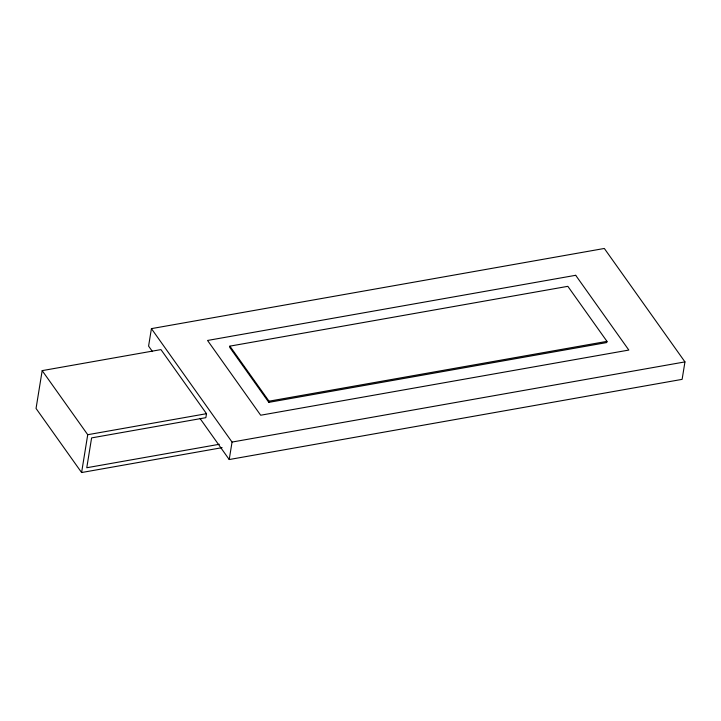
<?xml version="1.0" encoding="UTF-8"?>
<svg xmlns="http://www.w3.org/2000/svg" width="721" height="721" viewBox="0 0 721 721"><rect width="100%" height="100%" fill="white"/><g stroke="black" fill="none" stroke-linecap="round" stroke-linejoin="round"><path stroke-width="1.08" d="M219.319 444.28L86.772 467.74L91.603 437.899L205.855 417.675L206.503 413.683L160.954 349.604L42.178 370.63L36.05 408.456L81.599 472.534L222.113 447.66M81.599 472.534L87.728 434.709L42.178 370.63M199.96 418.369L229.215 459.538L682.12 379.363L684.95 361.897L604.324 248.466L151.419 328.632L148.589 346.107L152.492 351.596M229.882 346.143L229.693 347.315L268.825 402.363L606.785 342.547L606.974 341.366L567.842 286.327L229.882 346.143L269.014 401.191L268.825 402.363M229.215 459.538L232.045 442.063L151.419 328.632M269.014 401.191L606.974 341.366M87.728 434.709L206.503 413.683M232.045 442.063L684.95 361.897M575.691 275.296L207.54 340.465L260.678 415.224L628.829 350.064L575.691 275.296"/></g></svg>
